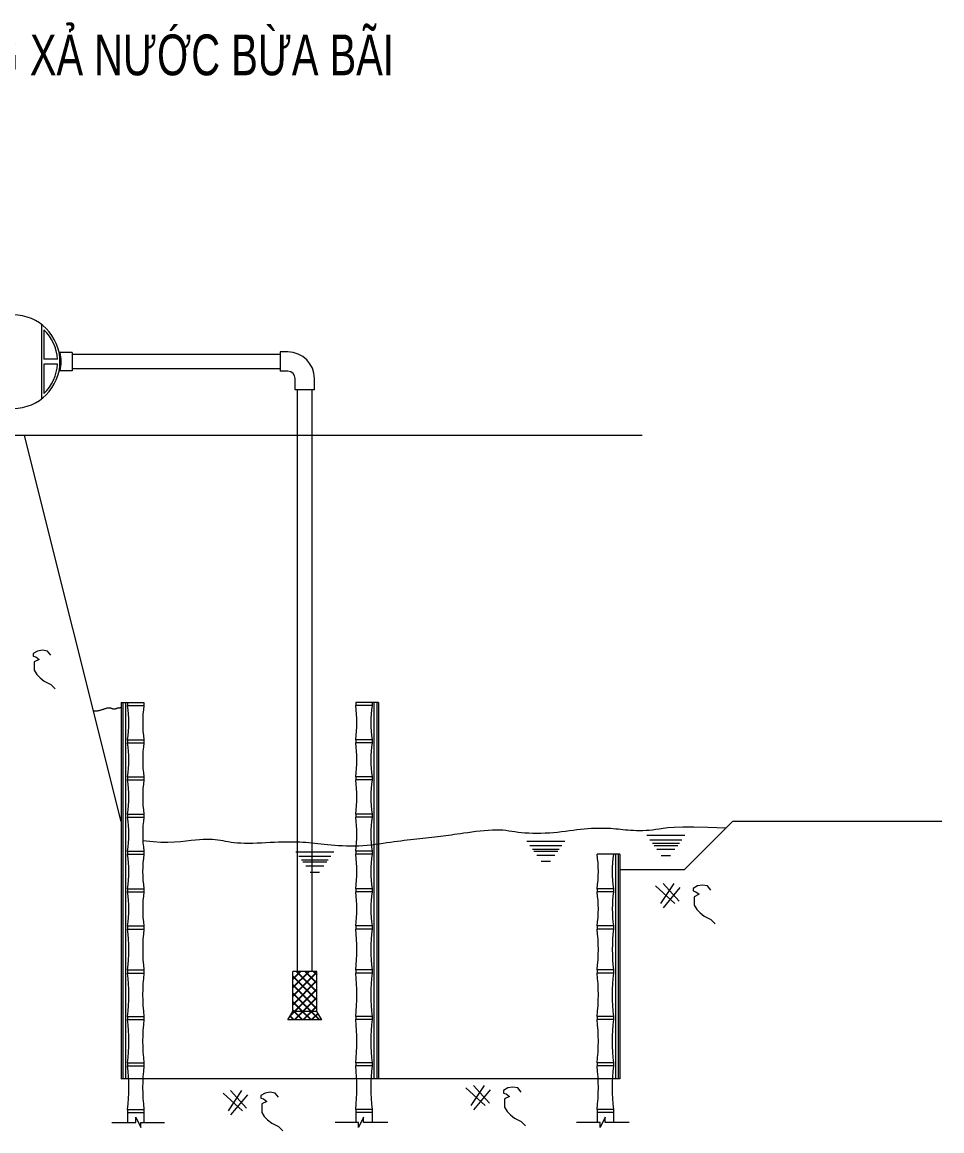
# Model space of a CAD drawing. Header units: millimetres. Extents: x -346728 to 1320345, y -537202 to -385966.
# Drawn here: x 856535 to 866397, y -509946 to -498049 of the extents above; entities that cross this region are included whole.
import ezdxf

# ---------------------------------------------------------------- set-up
doc = ezdxf.new("R2010")
doc.units = ezdxf.units.MM
doc.header["$LTSCALE"] = 100
doc.layers.add('manh', color=4, linetype='Continuous')
doc.layers.add('TEXT2', color=8, linetype='Continuous')
doc.layers.add('THAY', color=155, linetype='Continuous', lineweight=20)
doc.styles.add('HAI', font='VHARIAL.TTF', dxfattribs={"width": 0.7, "height": 500})

msp = doc.modelspace()

# ---------------------------------------------------------------- linework, layer by layer
at = {"layer": 'manh', "color": 0}
for p, q in [((859436.3, -508409.1, -881.1), (859610.5, -508234.9, -881.1)), ((859436.3, -508317.6, -881.1), (859519, -508234.9, -881.1)), ((859436.3, -508500.7, -881.1), (859695.2, -508241.8, -881.1)), ((859695.2, -508545, -881.1), (859436.3, -508286.1, -881.1)), ((859436.3, -508592.2, -881.1), (859695.2, -508333.3, -881.1)), ((859695.2, -508453.5, -881.1), (859476.6, -508234.9, -881.1)), ((859695.2, -508362, -881.1), (859568.2, -508234.9, -881.1)), ((859695.2, -508270.4, -881.1), (859659.7, -508234.9, -881.1)), ((859695.2, -508636.5, -881.1), (859436.3, -508377.7, -881.1)), ((859457.1, -508662.9, -881.1), (859695.2, -508424.8, -881.1)), ((859630.1, -508662.9, -881.1), (859436.3, -508469.2, -881.1)), ((859538.5, -508662.9, -881.1), (859436.3, -508560.7, -881.1)), ((859548.6, -508662.9, -881.1), (859695.2, -508516.4, -881.1)), ((859408, -508712.1, -881.1), (859457.1, -508662.9, -881.1)), ((859447, -508662.9, -881.1), (859436.3, -508652.2, -881.1)), ((859536.8, -508752.7, -881.1), (859447, -508662.9, -881.1)), ((859458.9, -508752.7, -881.1), (859548.6, -508662.9, -881.1)), ((859628.3, -508752.7, -881.1), (859538.5, -508662.9, -881.1)), ((859550.4, -508752.7, -881.1), (859640.1, -508662.9, -881.1)), ((859719.8, -508752.7, -881.1), (859630.1, -508662.9, -881.1)), ((859640.1, -508662.9, -881.1), (859695.2, -508607.9, -881.1)), ((859641.9, -508752.7, -881.1), (859708.5, -508686.1, -881.1)), ((859445.2, -508752.7, -881.1), (859406.7, -508714.2, -881.1)), ((859733.5, -508752.7, -881.1), (859742, -508744.1, -881.1))]:
    msp.add_line(p, q, dxfattribs=at)
at = {"layer": 'THAY', "color": 7}
for p, q in [((856742, -501292.9, -881.1), (856742, -502090.6, -881.1)), ((856767.8, -501349.1, -881.1), (856767.8, -501665.9, -881.1)), ((856913, -501665.9, -881.1), (856767.8, -501665.9, -881.1)), ((857070.7, -501593.4, -881.1), (856929.8, -501593.4, -881.1)), ((857070.7, -501593.4, -881.1), (857070.7, -501790.1, -881.1)), ((859300.5, -501614.1, -881.1), (857070.7, -501614.1, -881.1)), ((859384.5, -501588.2, -881.1), (859300.5, -501588.2, -881.1)), ((859300.5, -501588.2, -881.1), (859300.5, -501795.3, -881.1)), ((856767.8, -501717.6, -881.1), (856767.8, -502034.4, -881.1)), ((856913, -501717.6, -881.1), (856767.8, -501717.6, -881.1)), ((857070.7, -501790.1, -881.1), (856929.8, -501790.1, -881.1)), ((859300.5, -501769.4, -881.1), (857070.7, -501769.4, -881.1)), ((859384.5, -501795.3, -881.1), (859300.5, -501795.3, -881.1)), ((859462.2, -501993.7, -881.1), (859462.2, -501872.9, -881.1)), ((859669.3, -501993.7, -881.1), (859669.3, -501872.9, -881.1)), ((859669.3, -501993.7, -881.1), (859462.2, -501993.7, -881.1)), ((859488.1, -508236.8, -881.1), (859488.1, -501993.7, -881.1)), ((859643.4, -508236.8, -881.1), (859643.4, -501993.7, -881.1)), ((856559.4, -502483.5, -881.1), (851948.8, -502483.5, -881.1)), ((863183.1, -502483.5, -881.1), (856559.4, -502483.5, -881.1)), ((857594.9, -506625.5, -881.1), (856559.4, -502483.5, -881.1)), ((856699, -504796.9, -881.1), (856653.9, -504823.9, -881.1)), ((856653.9, -504823.9, -881.1), (856653.9, -504851, -881.1)), ((856653.9, -504851, -881.1), (856680.9, -504860, -881.1)), ((856717, -504887, -881.1), (856662.9, -504914, -881.1)), ((856680.9, -504860, -881.1), (856717, -504887, -881.1)), ((856753.1, -504787.9, -881.1), (856699, -504796.9, -881.1)), ((856807.1, -504796.9, -881.1), (856753.1, -504787.9, -881.1)), ((856843.2, -504842, -881.1), (856807.1, -504796.9, -881.1)), ((856662.9, -504914, -881.1), (856662.9, -504941.1, -881.1)), ((856662.9, -504941.1, -881.1), (856662.9, -505004.1, -881.1)), ((856662.9, -505004.1, -881.1), (856690, -505049.2, -881.1)), ((856690, -505049.2, -881.1), (856726, -505085.2, -881.1)), ((856726, -505085.2, -881.1), (856771.1, -505121.3, -881.1)), ((856771.1, -505121.3, -881.1), (856843.2, -505157.3, -881.1)), ((856843.2, -505157.3, -881.1), (856888.3, -505202.4, -881.1)), ((857594.9, -505349.5, -881.1), (857840.4, -505349.5, -881.1)), ((857594.9, -505349.5, -881.1), (857594.9, -509386.8, -881.1)), ((857613.3, -505349.5, -881.1), (857613.3, -509386.8, -881.1)), ((857643.8, -505349.5, -881.1), (857643.8, -509386.8, -881.1)), ((857663.6, -505349.5, -881.1), (857663.6, -505382.7, -881.1)), ((857840.4, -505349.5, -881.1), (857840.4, -505382.7, -881.1)), ((860110.8, -505349.5, -881.1), (860110.8, -505382.7, -881.1)), ((860356.2, -505349.5, -881.1), (860110.8, -505349.5, -881.1)), ((860287.5, -505349.5, -881.1), (860287.5, -505382.7, -881.1)), ((860307.3, -505349.5, -881.1), (860307.3, -509386.8, -881.1)), ((860337.9, -505349.5, -881.1), (860337.9, -509386.8, -881.1)), ((860356.2, -505349.5, -881.1), (860356.2, -509386.8, -881.1)), ((857300.1, -505439.7, -881.1), (857298.4, -505439.5, -881.1)), ((857302.2, -505440.1, -881.1), (857300.1, -505439.7, -881.1)), ((857304.8, -505440.8, -881.1), (857302.2, -505440.1, -881.1)), ((857307.9, -505441.6, -881.1), (857304.8, -505440.8, -881.1)), ((857311.5, -505442.2, -881.1), (857307.9, -505441.6, -881.1)), ((857315.8, -505442.8, -881.1), (857311.5, -505442.2, -881.1)), ((857320.8, -505443, -881.1), (857315.8, -505442.8, -881.1)), ((857326.4, -505442.8, -881.1), (857320.8, -505443, -881.1)), ((857332.9, -505442.1, -881.1), (857326.4, -505442.8, -881.1)), ((857339.9, -505441, -881.1), (857332.9, -505442.1, -881.1)), ((857347.4, -505439.5, -881.1), (857339.9, -505441, -881.1)), ((857355.2, -505437.8, -881.1), (857347.4, -505439.5, -881.1)), ((857363.1, -505435.7, -881.1), (857355.2, -505437.8, -881.1)), ((857371, -505433.6, -881.1), (857363.1, -505435.7, -881.1)), ((857378.7, -505431.3, -881.1), (857371, -505433.6, -881.1)), ((857386, -505429.1, -881.1), (857378.7, -505431.3, -881.1)), ((857392.9, -505426.9, -881.1), (857386, -505429.1, -881.1)), ((857399.3, -505424.8, -881.1), (857392.9, -505426.9, -881.1)), ((857405.3, -505422.7, -881.1), (857399.3, -505424.8, -881.1)), ((857411, -505420.8, -881.1), (857405.3, -505422.7, -881.1)), ((857416.4, -505419, -881.1), (857411, -505420.8, -881.1)), ((857421.6, -505417.3, -881.1), (857416.4, -505419, -881.1)), ((857426.7, -505415.7, -881.1), (857421.6, -505417.3, -881.1)), ((857431.7, -505414.2, -881.1), (857426.7, -505415.7, -881.1)), ((857436.7, -505412.9, -881.1), (857431.7, -505414.2, -881.1)), ((857441.7, -505411.7, -881.1), (857436.7, -505412.9, -881.1)), ((857446.7, -505410.8, -881.1), (857441.7, -505411.7, -881.1)), ((857451.6, -505410, -881.1), (857446.7, -505410.8, -881.1)), ((857456.5, -505409.4, -881.1), (857451.6, -505410, -881.1)), ((857461.3, -505409, -881.1), (857456.5, -505409.4, -881.1)), ((857466.1, -505408.9, -881.1), (857461.3, -505409, -881.1)), ((857470.7, -505409, -881.1), (857466.1, -505408.9, -881.1)), ((857475.3, -505409.4, -881.1), (857470.7, -505409, -881.1)), ((857479.7, -505410.1, -881.1), (857475.3, -505409.4, -881.1)), ((857484, -505410.9, -881.1), (857479.7, -505410.1, -881.1)), ((857488.1, -505412, -881.1), (857484, -505410.9, -881.1)), ((857492.1, -505413.1, -881.1), (857488.1, -505412, -881.1)), ((857496, -505414.3, -881.1), (857492.1, -505413.1, -881.1)), ((857499.6, -505415.6, -881.1), (857496, -505414.3, -881.1)), ((857503, -505416.8, -881.1), (857499.6, -505415.6, -881.1)), ((857506.3, -505418.1, -881.1), (857503, -505416.8, -881.1)), ((857509.4, -505419.2, -881.1), (857506.3, -505418.1, -881.1)), ((857512.3, -505420.2, -881.1), (857509.4, -505419.2, -881.1)), ((857515.1, -505421, -881.1), (857512.3, -505420.2, -881.1)), ((857517.9, -505421.7, -881.1), (857515.1, -505421, -881.1)), ((857520.6, -505422, -881.1), (857517.9, -505421.7, -881.1)), ((857523.3, -505422, -881.1), (857520.6, -505422, -881.1)), ((857526.1, -505421.6, -881.1), (857523.3, -505422, -881.1)), ((857528.9, -505420.9, -881.1), (857526.1, -505421.6, -881.1)), ((857531.8, -505419.8, -881.1), (857528.9, -505420.9, -881.1)), ((857534.8, -505418.5, -881.1), (857531.8, -505419.8, -881.1)), ((857537.9, -505417, -881.1), (857534.8, -505418.5, -881.1)), ((857541.2, -505415.5, -881.1), (857537.9, -505417, -881.1)), ((857544.6, -505413.9, -881.1), (857541.2, -505415.5, -881.1)), ((857548.1, -505412.5, -881.1), (857544.6, -505413.9, -881.1)), ((857551.9, -505411.3, -881.1), (857548.1, -505412.5, -881.1)), ((857555.8, -505410.3, -881.1), (857551.9, -505411.3, -881.1)), ((857560, -505409.5, -881.1), (857555.8, -505410.3, -881.1)), ((857564.6, -505409, -881.1), (857560, -505409.5, -881.1)), ((857569.5, -505408.7, -881.1), (857564.6, -505409, -881.1)), ((857575, -505408.4, -881.1), (857569.5, -505408.7, -881.1)), ((857580.9, -505408.3, -881.1), (857575, -505408.4, -881.1)), ((857587.6, -505408.3, -881.1), (857580.9, -505408.3, -881.1)), ((857594.9, -505408.3, -881.1), (857587.6, -505408.3, -881.1)), ((857663.6, -505382.7, -881.1), (857840.4, -505382.7, -881.1)), ((860287.5, -505382.7, -881.1), (860110.8, -505382.7, -881.1)), ((857663.6, -505748.4, -881.1), (857840.4, -505748.4, -881.1)), ((857663.6, -505748.4, -881.1), (857663.6, -505781.6, -881.1)), ((857663.6, -505781.6, -881.1), (857840.4, -505781.6, -881.1)), ((857840.4, -505748.4, -881.1), (857840.4, -505781.6, -881.1)), ((860110.8, -505748.4, -881.1), (860110.8, -505781.6, -881.1)), ((860287.5, -505748.4, -881.1), (860110.8, -505748.4, -881.1)), ((860287.5, -505781.6, -881.1), (860110.8, -505781.6, -881.1)), ((860287.5, -505748.4, -881.1), (860287.5, -505781.6, -881.1)), ((857663.6, -506147.3, -881.1), (857840.4, -506147.3, -881.1)), ((857663.6, -506147.3, -881.1), (857840.4, -506147.3, -881.1)), ((857663.6, -506147.3, -881.1), (857663.6, -506180.5, -881.1)), ((857663.6, -506147.3, -881.1), (857663.6, -506180.5, -881.1)), ((857663.6, -506180.5, -881.1), (857840.4, -506180.5, -881.1)), ((857663.6, -506180.5, -881.1), (857840.4, -506180.5, -881.1)), ((857840.4, -506147.3, -881.1), (857840.4, -506180.5, -881.1)), ((857840.4, -506147.3, -881.1), (857840.4, -506180.5, -881.1)), ((860110.8, -506147.3, -881.1), (860110.8, -506180.5, -881.1)), ((860110.8, -506147.3, -881.1), (860110.8, -506180.5, -881.1)), ((860287.5, -506147.3, -881.1), (860110.8, -506147.3, -881.1)), ((860287.5, -506147.3, -881.1), (860110.8, -506147.3, -881.1)), ((860287.5, -506180.5, -881.1), (860110.8, -506180.5, -881.1)), ((860287.5, -506180.5, -881.1), (860110.8, -506180.5, -881.1)), ((860287.5, -506147.3, -881.1), (860287.5, -506180.5, -881.1)), ((860287.5, -506147.3, -881.1), (860287.5, -506180.5, -881.1)), ((857663.6, -506546.3, -881.1), (857840.4, -506546.3, -881.1)), ((857663.6, -506546.3, -881.1), (857840.4, -506546.3, -881.1)), ((857663.6, -506546.3, -881.1), (857663.6, -506579.4, -881.1)), ((857663.6, -506546.3, -881.1), (857663.6, -506579.4, -881.1)), ((857840.4, -506546.3, -881.1), (857840.4, -506579.4, -881.1)), ((857840.4, -506546.3, -881.1), (857840.4, -506579.4, -881.1)), ((860110.8, -506546.3, -881.1), (860110.8, -506579.4, -881.1)), ((860110.8, -506546.3, -881.1), (860110.8, -506579.4, -881.1)), ((860287.5, -506546.3, -881.1), (860110.8, -506546.3, -881.1)), ((860287.5, -506546.3, -881.1), (860110.8, -506546.3, -881.1)), ((860287.5, -506546.3, -881.1), (860287.5, -506579.4, -881.1)), ((860287.5, -506546.3, -881.1), (860287.5, -506579.4, -881.1)), ((857663.6, -506579.4, -881.1), (857840.4, -506579.4, -881.1)), ((857663.6, -506579.4, -881.1), (857840.4, -506579.4, -881.1)), ((860287.5, -506579.4, -881.1), (860110.8, -506579.4, -881.1)), ((860287.5, -506579.4, -881.1), (860110.8, -506579.4, -881.1)), ((864153.1, -506625.5, -881.1), (863635.3, -507143.2, -881.1)), ((866396.6, -506625.5, -881.1), (864153.1, -506625.5, -881.1)), ((860991.3, -506790.4, -881.1), (860960.5, -506794.1, -881.1)), ((861021.3, -506786.7, -881.1), (860991.3, -506790.4, -881.1)), ((861050.5, -506783, -881.1), (861021.3, -506786.7, -881.1)), ((861079.2, -506779.2, -881.1), (861050.5, -506783, -881.1)), ((861108.1, -506775.4, -881.1), (861079.2, -506779.2, -881.1)), ((861137.6, -506771.3, -881.1), (861108.1, -506775.4, -881.1)), ((861168.3, -506767, -881.1), (861137.6, -506771.3, -881.1)), ((861200.6, -506762.5, -881.1), (861168.3, -506767, -881.1)), ((861235.2, -506757.6, -881.1), (861200.6, -506762.5, -881.1)), ((861272.4, -506752.2, -881.1), (861235.2, -506757.6, -881.1)), ((861312.7, -506746.5, -881.1), (861272.4, -506752.2, -881.1)), ((861355.3, -506740.6, -881.1), (861312.7, -506746.5, -881.1)), ((861399.6, -506734.9, -881.1), (861355.3, -506740.6, -881.1)), ((861444.7, -506729.5, -881.1), (861399.6, -506734.9, -881.1)), ((861489.8, -506724.8, -881.1), (861444.7, -506729.5, -881.1)), ((861534.1, -506721.1, -881.1), (861489.8, -506724.8, -881.1)), ((861576.8, -506718.7, -881.1), (861534.1, -506721.1, -881.1)), ((861617.1, -506717.8, -881.1), (861576.8, -506718.7, -881.1)), ((861654.4, -506718.7, -881.1), (861617.1, -506717.8, -881.1)), ((861689.2, -506721, -881.1), (861654.4, -506718.7, -881.1)), ((861722.2, -506724.5, -881.1), (861689.2, -506721, -881.1)), ((861754.3, -506728.9, -881.1), (861722.2, -506724.5, -881.1)), ((861786.2, -506733.7, -881.1), (861754.3, -506728.9, -881.1)), ((861818.6, -506738.6, -881.1), (861786.2, -506733.7, -881.1)), ((861852.2, -506743.2, -881.1), (861818.6, -506738.6, -881.1)), ((861887.9, -506747.3, -881.1), (861852.2, -506743.2, -881.1)), ((861926.1, -506750.6, -881.1), (861887.9, -506747.3, -881.1)), ((861966.7, -506752.9, -881.1), (861926.1, -506750.6, -881.1)), ((862009.1, -506754.2, -881.1), (861966.7, -506752.9, -881.1)), ((862052.8, -506754.7, -881.1), (862009.1, -506754.2, -881.1)), ((862097.5, -506754.2, -881.1), (862052.8, -506754.7, -881.1)), ((862142.7, -506752.9, -881.1), (862097.5, -506754.2, -881.1)), ((862187.9, -506750.6, -881.1), (862142.7, -506752.9, -881.1)), ((862232.6, -506747.3, -881.1), (862187.9, -506750.6, -881.1)), ((862276.4, -506743.2, -881.1), (862232.6, -506747.3, -881.1)), ((862319.4, -506738.4, -881.1), (862276.4, -506743.2, -881.1)), ((862361.6, -506733.1, -881.1), (862319.4, -506738.4, -881.1)), ((862403, -506727.6, -881.1), (862361.6, -506733.1, -881.1)), ((862443.8, -506722.1, -881.1), (862403, -506727.6, -881.1)), ((862483.9, -506716.9, -881.1), (862443.8, -506722.1, -881.1)), ((862523.4, -506712.1, -881.1), (862483.9, -506716.9, -881.1)), ((862562.5, -506707.9, -881.1), (862523.4, -506712.1, -881.1)), ((862601, -506704.7, -881.1), (862562.5, -506707.9, -881.1)), ((862638.8, -506702.3, -881.1), (862601, -506704.7, -881.1)), ((862675.9, -506700.8, -881.1), (862638.8, -506702.3, -881.1)), ((862712, -506700, -881.1), (862675.9, -506700.8, -881.1)), ((862747, -506699.8, -881.1), (862712, -506700, -881.1)), ((862780.6, -506700.3, -881.1), (862747, -506699.8, -881.1)), ((862812.7, -506701.4, -881.1), (862780.6, -506700.3, -881.1)), ((862843.1, -506703, -881.1), (862812.7, -506701.4, -881.1)), ((862871.8, -506705.1, -881.1), (862843.1, -506703, -881.1)), ((862899.1, -506707.5, -881.1), (862871.8, -506705.1, -881.1)), ((862925.5, -506710.1, -881.1), (862899.1, -506707.5, -881.1)), ((862951.4, -506712.9, -881.1), (862925.5, -506710.1, -881.1)), ((862977.4, -506715.6, -881.1), (862951.4, -506712.9, -881.1)), ((863003.8, -506718.3, -881.1), (862977.4, -506715.6, -881.1)), ((863031.1, -506720.7, -881.1), (863003.8, -506718.3, -881.1)), ((863059.8, -506722.7, -881.1), (863031.1, -506720.7, -881.1)), ((863090.2, -506724.3, -881.1), (863059.8, -506722.7, -881.1)), ((863122.2, -506725.3, -881.1), (863090.2, -506724.3, -881.1)), ((863155.4, -506725.7, -881.1), (863122.2, -506725.3, -881.1)), ((863189.6, -506725.2, -881.1), (863155.4, -506725.7, -881.1)), ((863224.5, -506723.8, -881.1), (863189.6, -506725.2, -881.1)), ((863259.9, -506721.3, -881.1), (863224.5, -506723.8, -881.1)), ((863642.3, -506778, -881.1), (863233.2, -506778, -881.1)), ((863295.3, -506717.7, -881.1), (863259.9, -506721.3, -881.1)), ((863330.6, -506712.9, -881.1), (863295.3, -506717.7, -881.1)), ((863366.4, -506706.8, -881.1), (863330.6, -506712.9, -881.1)), ((863407.4, -506700.2, -881.1), (863366.4, -506706.8, -881.1)), ((863459.3, -506693.9, -881.1), (863407.4, -506700.2, -881.1)), ((863527.7, -506688.9, -881.1), (863459.3, -506693.9, -881.1)), ((863618.3, -506686, -881.1), (863527.7, -506688.9, -881.1)), ((863736.9, -506686, -881.1), (863618.3, -506686, -881.1)), ((863888.9, -506689.8, -881.1), (863736.9, -506686, -881.1)), ((864080.2, -506698.3, -881.1), (863888.9, -506689.8, -881.1)), ((857937.7, -506845.5, -881.1), (857828.5, -506832, -881.1)), ((858020.7, -506850.7, -881.1), (857937.7, -506845.5, -881.1)), ((858097.4, -506851.3, -881.1), (858020.7, -506850.7, -881.1)), ((858168, -506848.4, -881.1), (858097.4, -506851.3, -881.1)), ((858232.7, -506843.2, -881.1), (858168, -506848.4, -881.1)), ((858291.7, -506837, -881.1), (858232.7, -506843.2, -881.1)), ((858345.2, -506831, -881.1), (858291.7, -506837, -881.1)), ((858393.4, -506826.1, -881.1), (858345.2, -506831, -881.1)), ((858436.9, -506822.6, -881.1), (858393.4, -506826.1, -881.1)), ((858476.3, -506820.3, -881.1), (858436.9, -506822.6, -881.1)), ((858512.3, -506819.3, -881.1), (858476.3, -506820.3, -881.1)), ((858545.3, -506819.4, -881.1), (858512.3, -506819.3, -881.1)), ((858576.1, -506820.6, -881.1), (858545.3, -506819.4, -881.1)), ((858605.2, -506822.8, -881.1), (858576.1, -506820.6, -881.1)), ((858633.2, -506826.1, -881.1), (858605.2, -506822.8, -881.1)), ((858660.8, -506830.2, -881.1), (858633.2, -506826.1, -881.1)), ((858688.3, -506834.9, -881.1), (858660.8, -506830.2, -881.1)), ((858716.3, -506840, -881.1), (858688.3, -506834.9, -881.1)), ((858745.2, -506845.1, -881.1), (858716.3, -506840, -881.1)), ((858775.5, -506850, -881.1), (858745.2, -506845.1, -881.1)), ((858807.7, -506854.4, -881.1), (858775.5, -506850, -881.1)), ((858842.2, -506858, -881.1), (858807.7, -506854.4, -881.1)), ((858879.4, -506860.5, -881.1), (858842.2, -506858, -881.1)), ((858919.7, -506861.7, -881.1), (858879.4, -506860.5, -881.1)), ((858962.6, -506861.7, -881.1), (858919.7, -506861.7, -881.1)), ((859007.4, -506860.9, -881.1), (858962.6, -506861.7, -881.1)), ((859053.6, -506859.3, -881.1), (859007.4, -506860.9, -881.1)), ((859100.5, -506857.2, -881.1), (859053.6, -506859.3, -881.1)), ((859147.4, -506855, -881.1), (859100.5, -506857.2, -881.1)), ((859193.7, -506852.7, -881.1), (859147.4, -506855, -881.1)), ((859238.9, -506850.7, -881.1), (859193.7, -506852.7, -881.1)), ((859282.3, -506849.1, -881.1), (859238.9, -506850.7, -881.1)), ((859323.9, -506847.9, -881.1), (859282.3, -506849.1, -881.1)), ((859364, -506847.2, -881.1), (859323.9, -506847.9, -881.1)), ((859402.6, -506847, -881.1), (859364, -506847.2, -881.1)), ((859439.7, -506847.2, -881.1), (859402.6, -506847, -881.1)), ((859475.7, -506847.9, -881.1), (859439.7, -506847.2, -881.1)), ((859510.4, -506849.1, -881.1), (859475.7, -506847.9, -881.1)), ((859544.1, -506850.7, -881.1), (859510.4, -506849.1, -881.1)), ((859577, -506852.7, -881.1), (859544.1, -506850.7, -881.1)), ((859609.2, -506855.2, -881.1), (859577, -506852.7, -881.1)), ((859641.2, -506858, -881.1), (859609.2, -506855.2, -881.1)), ((859673.4, -506861.1, -881.1), (859641.2, -506858, -881.1)), ((859706, -506864.5, -881.1), (859673.4, -506861.1, -881.1)), ((859739.4, -506868, -881.1), (859706, -506864.5, -881.1)), ((859774, -506871.6, -881.1), (859739.4, -506868, -881.1)), ((859810, -506875.3, -881.1), (859774, -506871.6, -881.1)), ((859847.8, -506878.9, -881.1), (859810, -506875.3, -881.1)), ((859887.3, -506882.4, -881.1), (859847.8, -506878.9, -881.1)), ((859928.1, -506885.6, -881.1), (859887.3, -506882.4, -881.1)), ((859970, -506888.2, -881.1), (859928.1, -506885.6, -881.1)), ((860012.9, -506890.1, -881.1), (859970, -506888.2, -881.1)), ((860056.5, -506891.2, -881.1), (860012.9, -506890.1, -881.1)), ((860100.6, -506891.2, -881.1), (860056.5, -506891.2, -881.1)), ((860144.8, -506890, -881.1), (860100.6, -506891.2, -881.1)), ((860189.1, -506887.5, -881.1), (860144.8, -506890, -881.1)), ((860233.2, -506883.9, -881.1), (860189.1, -506887.5, -881.1)), ((860277, -506879.3, -881.1), (860233.2, -506883.9, -881.1)), ((860320.3, -506874, -881.1), (860277, -506879.3, -881.1)), ((860362.8, -506868.3, -881.1), (860320.3, -506874, -881.1)), ((860404.5, -506862.4, -881.1), (860362.8, -506868.3, -881.1)), ((860445.1, -506856.4, -881.1), (860404.5, -506862.4, -881.1)), ((860484.6, -506850.7, -881.1), (860445.1, -506856.4, -881.1)), ((860522.7, -506845.4, -881.1), (860484.6, -506850.7, -881.1)), ((860559.6, -506840.4, -881.1), (860522.7, -506845.4, -881.1)), ((860595.5, -506835.9, -881.1), (860559.6, -506840.4, -881.1)), ((860630.5, -506831.6, -881.1), (860595.5, -506835.9, -881.1)), ((860664.8, -506827.6, -881.1), (860630.5, -506831.6, -881.1)), ((860698.5, -506823.7, -881.1), (860664.8, -506827.6, -881.1)), ((860732, -506819.9, -881.1), (860698.5, -506823.7, -881.1)), ((860765.2, -506816.2, -881.1), (860732, -506819.9, -881.1)), ((860798.5, -506812.5, -881.1), (860765.2, -506816.2, -881.1)), ((860831.6, -506808.8, -881.1), (860798.5, -506812.5, -881.1)), ((860864.4, -506805.1, -881.1), (860831.6, -506808.8, -881.1)), ((860897, -506801.5, -881.1), (860864.4, -506805.1, -881.1)), ((860929, -506797.8, -881.1), (860897, -506801.5, -881.1)), ((860960.5, -506794.1, -881.1), (860929, -506797.8, -881.1)), ((862354.8, -506840.8, -881.1), (861945.7, -506840.8, -881.1)), ((862321.3, -506887.8, -881.1), (861979.2, -506887.8, -881.1)), ((863608.8, -506825, -881.1), (863266.7, -506825, -881.1)), ((863581.9, -506862.6, -881.1), (863293.5, -506862.6, -881.1)), ((863565.2, -506886.1, -881.1), (863310.3, -506886.1, -881.1)), ((857663.6, -506945.2, -881.1), (857840.4, -506945.2, -881.1)), ((857663.6, -506945.2, -881.1), (857663.6, -506978.3, -881.1)), ((857663.6, -506978.3, -881.1), (857840.4, -506978.3, -881.1)), ((857663.6, -506978.3, -881.1), (857840.4, -506978.3, -881.1)), ((857840.4, -506945.2, -881.1), (857840.4, -506978.3, -881.1)), ((859877.3, -506955.9, -881.1), (859468.2, -506955.9, -881.1)), ((859843.8, -507002.9, -881.1), (859501.7, -507002.9, -881.1)), ((860110.8, -506945.2, -881.1), (860110.8, -506978.3, -881.1)), ((860287.5, -506945.2, -881.1), (860110.8, -506945.2, -881.1)), ((860287.5, -506978.3, -881.1), (860110.8, -506978.3, -881.1)), ((860287.5, -506978.3, -881.1), (860110.8, -506978.3, -881.1)), ((860287.5, -506945.2, -881.1), (860287.5, -506978.3, -881.1)), ((862294.4, -506925.4, -881.1), (862006, -506925.4, -881.1)), ((862277.7, -506948.9, -881.1), (862022.8, -506948.9, -881.1)), ((862247.5, -506991.2, -881.1), (862053, -506991.2, -881.1)), ((862945, -506978.3, -881.1), (862699.5, -506978.3, -881.1)), ((862896.1, -506978.3, -881.1), (862896.1, -509386.8, -881.1)), ((862926.6, -506978.3, -881.1), (862926.6, -509386.8, -881.1)), ((862945, -506978.3, -881.1), (862945, -509386.8, -881.1)), ((863535, -506928.4, -881.1), (863340.5, -506928.4, -881.1)), ((863488, -506994.2, -881.1), (863387.4, -506994.2, -881.1)), ((859817, -507040.5, -881.1), (859528.6, -507040.5, -881.1)), ((859800.2, -507064, -881.1), (859545.3, -507064, -881.1)), ((859770, -507106.3, -881.1), (859575.5, -507106.3, -881.1)), ((862200.5, -507057, -881.1), (862099.9, -507057, -881.1)), ((863635.3, -507143.2, -881.1), (862945, -507143.2, -881.1)), ((859723.1, -507172.1, -881.1), (859622.4, -507172.1, -881.1)), ((857663.6, -507348.3, -881.1), (857840.4, -507348.3, -881.1)), ((857663.6, -507348.3, -881.1), (857663.6, -507381.4, -881.1)), ((857663.6, -507381.4, -881.1), (857840.4, -507381.4, -881.1)), ((857840.4, -507348.3, -881.1), (857840.4, -507381.4, -881.1)), ((860110.8, -507348.3, -881.1), (860110.8, -507381.4, -881.1)), ((860287.5, -507348.3, -881.1), (860110.8, -507348.3, -881.1)), ((860287.5, -507381.4, -881.1), (860110.8, -507381.4, -881.1)), ((860287.5, -507348.3, -881.1), (860287.5, -507381.4, -881.1)), ((862876.3, -507348.3, -881.1), (862699.5, -507348.3, -881.1)), ((862699.5, -507348.3, -881.1), (862699.5, -507381.4, -881.1)), ((862876.3, -507381.4, -881.1), (862699.5, -507381.4, -881.1)), ((862876.3, -507348.3, -881.1), (862876.3, -507381.4, -881.1)), ((863325.9, -507317.6, -881.1), (863533.3, -507506.8, -881.1)), ((863524.3, -507290.5, -881.1), (863380, -507506.8, -881.1)), ((863407.1, -507290.5, -881.1), (863578.3, -507479.7, -881.1)), ((863587.4, -507335.6, -881.1), (863407.1, -507551.8, -881.1)), ((863776.7, -507317.6, -881.1), (863731.6, -507344.6, -881.1)), ((863731.6, -507344.6, -881.1), (863731.6, -507371.6, -881.1)), ((863731.6, -507371.6, -881.1), (863758.6, -507380.6, -881.1)), ((863758.6, -507380.6, -881.1), (863794.7, -507407.7, -881.1)), ((863830.8, -507308.6, -881.1), (863776.7, -507317.6, -881.1)), ((863884.8, -507317.6, -881.1), (863830.8, -507308.6, -881.1)), ((863920.9, -507362.6, -881.1), (863884.8, -507317.6, -881.1)), ((863794.7, -507407.7, -881.1), (863740.6, -507434.7, -881.1)), ((863740.6, -507434.7, -881.1), (863740.6, -507461.7, -881.1)), ((863740.6, -507461.7, -881.1), (863740.6, -507524.8, -881.1)), ((863740.6, -507524.8, -881.1), (863767.7, -507569.8, -881.1)), ((863767.7, -507569.8, -881.1), (863803.7, -507605.9, -881.1)), ((863803.7, -507605.9, -881.1), (863848.8, -507641.9, -881.1)), ((863848.8, -507641.9, -881.1), (863920.9, -507678, -881.1)), ((863920.9, -507678, -881.1), (863966, -507723, -881.1)), ((857663.6, -507747.2, -881.1), (857840.4, -507747.2, -881.1)), ((857663.6, -507747.2, -881.1), (857663.6, -507780.3, -881.1)), ((857663.6, -507780.3, -881.1), (857840.4, -507780.3, -881.1)), ((857840.4, -507747.2, -881.1), (857840.4, -507780.3, -881.1)), ((860110.8, -507747.2, -881.1), (860110.8, -507780.3, -881.1)), ((860287.5, -507747.2, -881.1), (860110.8, -507747.2, -881.1)), ((860287.5, -507780.3, -881.1), (860110.8, -507780.3, -881.1)), ((860287.5, -507747.2, -881.1), (860287.5, -507780.3, -881.1)), ((862876.3, -507747.2, -881.1), (862699.5, -507747.2, -881.1)), ((862699.5, -507747.2, -881.1), (862699.5, -507780.3, -881.1)), ((862876.3, -507780.3, -881.1), (862699.5, -507780.3, -881.1)), ((862876.3, -507747.2, -881.1), (862876.3, -507780.3, -881.1)), ((857663.6, -508219.2, -881.1), (857840.4, -508219.2, -881.1)), ((857663.6, -508219.2, -881.1), (857663.6, -508252.4, -881.1)), ((857840.4, -508219.2, -881.1), (857840.4, -508252.4, -881.1)), ((860110.8, -508219.2, -881.1), (860110.8, -508252.4, -881.1)), ((860287.5, -508219.2, -881.1), (860110.8, -508219.2, -881.1)), ((860287.5, -508219.2, -881.1), (860287.5, -508252.4, -881.1)), ((862876.3, -508219.2, -881.1), (862699.5, -508219.2, -881.1)), ((862699.5, -508219.2, -881.1), (862699.5, -508252.4, -881.1)), ((862876.3, -508219.2, -881.1), (862876.3, -508252.4, -881.1)), ((857663.6, -508252.4, -881.1), (857840.4, -508252.4, -881.1)), ((859695.2, -508236.8, -881.1), (859436.3, -508236.8, -881.1)), ((859436.3, -508664.8, -881.1), (859436.3, -508236.8, -881.1)), ((859695.2, -508664.8, -881.1), (859695.2, -508236.8, -881.1)), ((860287.5, -508252.4, -881.1), (860110.8, -508252.4, -881.1)), ((862876.3, -508252.4, -881.1), (862699.5, -508252.4, -881.1)), ((859384.5, -508754.6, -881.1), (859436.3, -508664.8, -881.1)), ((859695.2, -508664.8, -881.1), (859436.3, -508664.8, -881.1)), ((859747, -508754.6, -881.1), (859695.2, -508664.8, -881.1)), ((857663.6, -508717.9, -881.1), (857840.4, -508717.9, -881.1)), ((857663.6, -508717.9, -881.1), (857840.4, -508717.9, -881.1)), ((857663.6, -508717.9, -881.1), (857663.6, -508751, -881.1)), ((857663.6, -508751, -881.1), (857840.4, -508751, -881.1)), ((857840.4, -508717.9, -881.1), (857840.4, -508751, -881.1)), ((859747, -508754.6, -881.1), (859384.5, -508754.6, -881.1)), ((860110.8, -508717.9, -881.1), (860110.8, -508751, -881.1)), ((860287.5, -508717.9, -881.1), (860110.8, -508717.9, -881.1)), ((860287.5, -508717.9, -881.1), (860110.8, -508717.9, -881.1)), ((860287.5, -508751, -881.1), (860110.8, -508751, -881.1)), ((860287.5, -508717.9, -881.1), (860287.5, -508751, -881.1)), ((862876.3, -508717.9, -881.1), (862699.5, -508717.9, -881.1)), ((862876.3, -508717.9, -881.1), (862699.5, -508717.9, -881.1)), ((862699.5, -508717.9, -881.1), (862699.5, -508751, -881.1)), ((862876.3, -508751, -881.1), (862699.5, -508751, -881.1)), ((862876.3, -508717.9, -881.1), (862876.3, -508751, -881.1)), ((857663.6, -509216.5, -881.1), (857840.4, -509216.5, -881.1)), ((857663.6, -509216.5, -881.1), (857840.4, -509216.5, -881.1)), ((857663.6, -509216.5, -881.1), (857840.4, -509216.5, -881.1)), ((857663.6, -509216.5, -881.1), (857663.6, -509249.6, -881.1)), ((857663.6, -509249.6, -881.1), (857840.4, -509249.6, -881.1)), ((857840.4, -509216.5, -881.1), (857840.4, -509249.6, -881.1)), ((860110.8, -509216.5, -881.1), (860110.8, -509249.6, -881.1)), ((860287.5, -509216.5, -881.1), (860110.8, -509216.5, -881.1)), ((860287.5, -509216.5, -881.1), (860110.8, -509216.5, -881.1)), ((860287.5, -509216.5, -881.1), (860110.8, -509216.5, -881.1)), ((860287.5, -509249.6, -881.1), (860110.8, -509249.6, -881.1)), ((860287.5, -509216.5, -881.1), (860287.5, -509249.6, -881.1)), ((862876.3, -509216.5, -881.1), (862699.5, -509216.5, -881.1)), ((862876.3, -509216.5, -881.1), (862699.5, -509216.5, -881.1)), ((862876.3, -509216.5, -881.1), (862699.5, -509216.5, -881.1)), ((862699.5, -509216.5, -881.1), (862699.5, -509249.6, -881.1)), ((862876.3, -509249.6, -881.1), (862699.5, -509249.6, -881.1)), ((862876.3, -509216.5, -881.1), (862876.3, -509249.6, -881.1)), ((862945, -509386.8, -881.1), (857594.9, -509386.8, -881.1)), ((858887.1, -509513.1, -881.1), (858742.9, -509729.3, -881.1)), ((858770, -509513.1, -881.1), (858941.2, -509702.3, -881.1)), ((861292.1, -509485.9, -881.1), (861499.5, -509675.1, -881.1)), ((861490.4, -509458.9, -881.1), (861346.2, -509675.1, -881.1)), ((861373.3, -509458.9, -881.1), (861544.5, -509648.1, -881.1)), ((861553.5, -509503.9, -881.1), (861373.3, -509720.1, -881.1)), ((861742.8, -509485.9, -881.1), (861697.8, -509512.9, -881.1)), ((861697.8, -509512.9, -881.1), (861697.8, -509539.9, -881.1)), ((861796.9, -509476.9, -881.1), (861742.8, -509485.9, -881.1)), ((861851, -509485.9, -881.1), (861796.9, -509476.9, -881.1)), ((861887.1, -509530.9, -881.1), (861851, -509485.9, -881.1)), ((858688.8, -509540.1, -881.1), (858896.2, -509729.3, -881.1)), ((858950.3, -509558.1, -881.1), (858770, -509774.3, -881.1)), ((859139.6, -509540.1, -881.1), (859094.5, -509567.1, -881.1)), ((859094.5, -509567.1, -881.1), (859094.5, -509594.2, -881.1)), ((859094.5, -509594.2, -881.1), (859121.5, -509603.2, -881.1)), ((859157.6, -509630.2, -881.1), (859103.5, -509657.2, -881.1)), ((859121.5, -509603.2, -881.1), (859157.6, -509630.2, -881.1)), ((859193.6, -509531.1, -881.1), (859139.6, -509540.1, -881.1)), ((859247.7, -509540.1, -881.1), (859193.6, -509531.1, -881.1)), ((859283.8, -509585.1, -881.1), (859247.7, -509540.1, -881.1)), ((861697.8, -509539.9, -881.1), (861724.8, -509549, -881.1)), ((861760.9, -509576, -881.1), (861706.8, -509603, -881.1)), ((861706.8, -509603, -881.1), (861706.8, -509630, -881.1)), ((861706.8, -509630, -881.1), (861706.8, -509693.1, -881.1)), ((861724.8, -509549, -881.1), (861760.9, -509576, -881.1)), ((857663.6, -509715.1, -881.1), (857840.4, -509715.1, -881.1)), ((857663.6, -509715.1, -881.1), (857840.4, -509715.1, -881.1)), ((857663.6, -509715.1, -881.1), (857663.6, -509857, -881.1)), ((857663.6, -509748.3, -881.1), (857840.4, -509748.3, -881.1)), ((857840.4, -509715.1, -881.1), (857840.4, -509857, -881.1)), ((859103.5, -509657.2, -881.1), (859103.5, -509684.2, -881.1)), ((859103.5, -509684.2, -881.1), (859103.5, -509747.3, -881.1)), ((859103.5, -509747.3, -881.1), (859130.5, -509792.4, -881.1)), ((860110.8, -509715.1, -881.1), (860110.8, -509857, -881.1)), ((860287.5, -509715.1, -881.1), (860110.8, -509715.1, -881.1)), ((860287.5, -509715.1, -881.1), (860110.8, -509715.1, -881.1)), ((860287.5, -509748.3, -881.1), (860110.8, -509748.3, -881.1)), ((860287.5, -509715.1, -881.1), (860287.5, -509857, -881.1)), ((861706.8, -509693.1, -881.1), (861733.8, -509738.2, -881.1)), ((861733.8, -509738.2, -881.1), (861769.9, -509774.2, -881.1)), ((862876.3, -509715.1, -881.1), (862699.5, -509715.1, -881.1)), ((862876.3, -509715.1, -881.1), (862699.5, -509715.1, -881.1)), ((862699.5, -509715.1, -881.1), (862699.5, -509857, -881.1)), ((862876.3, -509748.3, -881.1), (862699.5, -509748.3, -881.1)), ((862876.3, -509715.1, -881.1), (862876.3, -509857, -881.1)), ((857495.6, -509857, -881.1), (857755, -509857, -881.1)), ((857755, -509857, -881.1), (857755, -509797.2, -881.1)), ((857755, -509797.2, -881.1), (857808.3, -509910.2, -881.1)), ((857808.3, -509910.2, -881.1), (857808.3, -509857, -881.1)), ((857808.3, -509857, -881.1), (858061, -509857, -881.1)), ((859130.5, -509792.4, -881.1), (859166.6, -509828.4, -881.1)), ((859166.6, -509828.4, -881.1), (859211.7, -509864.4, -881.1)), ((859211.7, -509864.4, -881.1), (859283.8, -509900.5, -881.1)), ((860142.9, -509857, -881.1), (859890.1, -509857, -881.1)), ((860196.1, -509797.2, -881.1), (860142.9, -509910.2, -881.1)), ((860142.9, -509910.2, -881.1), (860142.9, -509857, -881.1)), ((860196.1, -509857, -881.1), (860196.1, -509797.2, -881.1)), ((860455.5, -509857, -881.1), (860196.1, -509857, -881.1)), ((861769.9, -509774.2, -881.1), (861815, -509810.2, -881.1)), ((861815, -509810.2, -881.1), (861887.1, -509846.3, -881.1)), ((861887.1, -509846.3, -881.1), (861932.2, -509891.3, -881.1)), ((862731.6, -509857, -881.1), (862478.9, -509857, -881.1)), ((862784.8, -509797.2, -881.1), (862731.6, -509910.2, -881.1)), ((862731.6, -509910.2, -881.1), (862731.6, -509857, -881.1)), ((862784.8, -509857, -881.1), (862784.8, -509797.2, -881.1)), ((863044.3, -509857, -881.1), (862784.8, -509857, -881.1)), ((859283.8, -509900.5, -881.1), (859328.9, -509945.5, -881.1))]:
    msp.add_line(p, q, dxfattribs=at)
for centre, radius, start, end in [((856438.2, -501691.7, -881.1), 501.4, 270, 90), ((856438.2, -501691.7, -881.1), 475.5, 3.12083, 46.10702), ((856444.4, -501691.7, -881.1), 501.4, 348.68531, 11.31469), ((856450.6, -501691.7, -881.1), 501.4, 348.68531, 11.31469), ((859384.5, -501872.9, -881.1), 284.8, 0, 90), ((856438.2, -501691.7, -881.1), 475.5, 313.89298, 356.87917), ((859384.5, -501872.9, -881.1), 77.7, 0, 90), ((856459.3, -505565.6, -881.1), 1218.1, 351.36539, 8.63461), ((859044.7, -505565.6, -881.1), 1218.1, 171.36539, 188.63461), ((858906.5, -505565.6, -881.1), 1218.1, 351.36539, 8.63461), ((861491.9, -505565.6, -881.1), 1218.1, 171.36539, 188.63461), ((856459.3, -505964.5, -881.1), 1218.1, 351.36539, 8.63461), ((859044.7, -505964.5, -881.1), 1218.1, 171.36539, 188.63461), ((858906.5, -505964.5, -881.1), 1218.1, 351.36539, 8.63461), ((861491.9, -505964.5, -881.1), 1218.1, 171.36539, 188.63461), ((856459.3, -506363.4, -881.1), 1218.1, 351.36539, 8.63461), ((859044.7, -506363.4, -881.1), 1218.1, 171.36539, 188.63461), ((858906.5, -506363.4, -881.1), 1218.1, 351.36539, 8.63461), ((861491.9, -506363.4, -881.1), 1218.1, 171.36539, 188.63461), ((856459.3, -506762.3, -881.1), 1218.1, 351.36539, 8.63461), ((859044.7, -506762.3, -881.1), 1218.1, 171.36539, 188.63461), ((858906.5, -506762.3, -881.1), 1218.1, 351.36539, 8.63461), ((861491.9, -506762.3, -881.1), 1218.1, 171.36539, 188.63461), ((856431, -507163.3, -881.1), 1246.5, 351.46421, 8.53579), ((859073, -507163.3, -881.1), 1246.5, 171.46421, 188.53579), ((858878.1, -507163.3, -881.1), 1246.5, 351.46421, 8.53579), ((861520.2, -507163.3, -881.1), 1246.5, 171.46421, 188.53579), ((861466.9, -507163.3, -881.1), 1246.5, 351.46421, 8.53579), ((864108.9, -507163.3, -881.1), 1246.5, 171.46421, 188.53579), ((856459.3, -507564.3, -881.1), 1218.1, 351.36539, 8.63461), ((859044.7, -507564.3, -881.1), 1218.1, 171.36539, 188.63461), ((858906.5, -507564.3, -881.1), 1218.1, 351.36539, 8.63461), ((861491.9, -507564.3, -881.1), 1218.1, 171.36539, 188.63461), ((861495.2, -507564.3, -881.1), 1218.1, 351.36539, 8.63461), ((864080.6, -507564.3, -881.1), 1218.1, 171.36539, 188.63461), ((855926.5, -507999.8, -881.1), 1750.9, 352.79999, 7.20001), ((859577.5, -507999.8, -881.1), 1750.9, 172.79999, 187.20001), ((858373.7, -507999.8, -881.1), 1750.9, 352.79999, 7.20001), ((862024.6, -507999.8, -881.1), 1750.9, 172.79999, 187.20001), ((860962.4, -507999.8, -881.1), 1750.9, 352.79999, 7.20001), ((864613.4, -507999.8, -881.1), 1750.9, 172.79999, 187.20001), ((855708.8, -508485.1, -881.1), 1968.7, 353.21033, 6.78967), ((859795.2, -508485.1, -881.1), 1968.7, 173.21033, 186.78967), ((858155.9, -508485.1, -881.1), 1968.7, 353.21033, 6.78967), ((862242.4, -508485.1, -881.1), 1968.7, 173.21033, 186.78967), ((860744.7, -508485.1, -881.1), 1968.7, 353.21033, 6.78967), ((864831.1, -508485.1, -881.1), 1968.7, 173.21033, 186.78967), ((855708.8, -508983.8, -881.1), 1968.7, 353.21033, 6.78967), ((859795.2, -508983.8, -881.1), 1968.7, 173.21033, 186.78967), ((858155.9, -508983.8, -881.1), 1968.7, 353.21033, 6.78967), ((862242.4, -508983.8, -881.1), 1968.7, 173.21033, 186.78967), ((860744.7, -508983.8, -881.1), 1968.7, 353.21033, 6.78967), ((864831.1, -508983.8, -881.1), 1968.7, 173.21033, 186.78967), ((855708.8, -509482.4, -881.1), 1968.7, 353.21033, 6.78967), ((859795.2, -509482.4, -881.1), 1968.7, 173.21033, 186.78967), ((858155.9, -509482.4, -881.1), 1968.7, 353.21033, 6.78967), ((862242.4, -509482.4, -881.1), 1968.7, 173.21033, 186.78967), ((860744.7, -509482.4, -881.1), 1968.7, 353.21033, 6.78967), ((864831.1, -509482.4, -881.1), 1968.7, 173.21033, 186.78967)]:
    msp.add_arc(centre, radius, start, end, dxfattribs=at)

# ---------------------------------------------------------------- texts
at = {"layer": 'TEXT2', "color": 170, "style": 'HAI', "width": 0.7}
msp.add_text('kh«ng x¶ n\xadíc bõa b·i', height=437.626, dxfattribs=at).set_placement((854929, -498618.9, -881.1))

doc.saveas('drawing.dxf')
